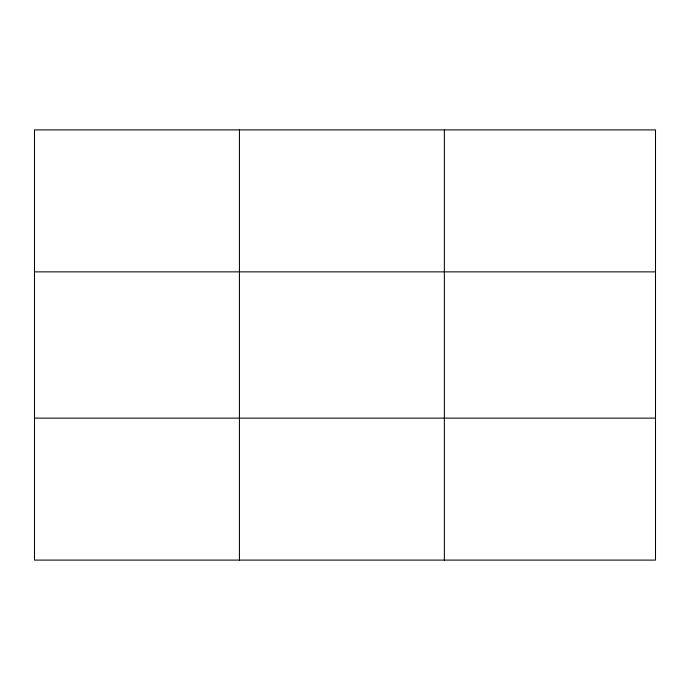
<?xml version="1.0" encoding="UTF-8"?>
<svg xmlns="http://www.w3.org/2000/svg" width="690" height="690" viewBox="0 0 690 690"><rect width="100%" height="100%" fill="white"/><g stroke="black" fill="none" stroke-linecap="round" stroke-linejoin="round"><path stroke-width="1.03" d="M239.43 129.901L239.43 560.099M444.36 129.901L444.36 560.099M34.5 271.869L655.5 271.869M34.5 418.131L655.5 418.131M655.5 539.822L655.5 560.099L34.5 560.099L34.5 129.901L655.5 129.901L655.5 539.822"/></g></svg>
